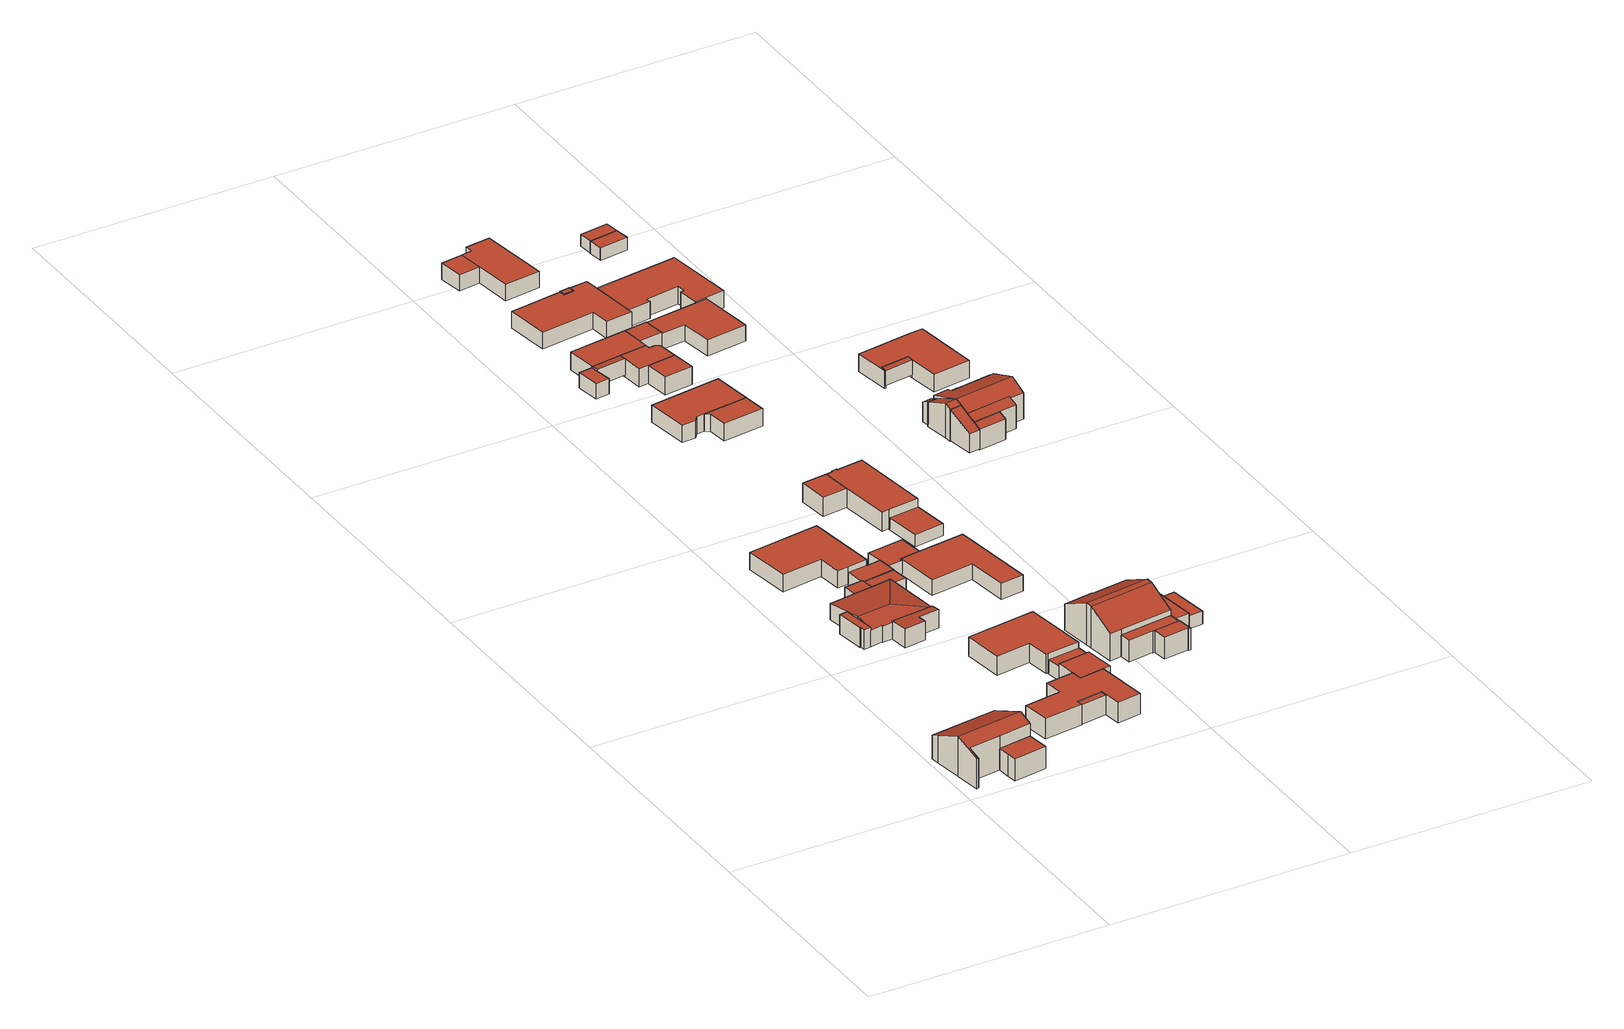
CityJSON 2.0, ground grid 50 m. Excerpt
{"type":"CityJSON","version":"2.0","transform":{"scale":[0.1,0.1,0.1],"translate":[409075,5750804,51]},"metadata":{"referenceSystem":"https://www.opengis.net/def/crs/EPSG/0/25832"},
"CityObjects":{
"building1":{"type":"Building","attributes":{"Gemeindeschluessel":"05515000","Geometrietyp2DReferenz":"3000","function":"31001_1000"},"address":[{"country":"Germany","locality":"Münster","thoroughfareNumber":"95","thoroughfareName":"Paul-Klee-Weg"}],"children":["building1-1","building1-2"]},
"building1-1":{"type":"BuildingPart","attributes":{"roofType":"1000","measuredHeight":4.55},"parents":["building1"],"geometry":[{"type":"Solid","lod":"2","boundaries":[[[[0,1,2,3]],[[4,5,1,0]],[[6,7,5,4]],[[8,9,7,6]],[[6,4,0,3,8]],[[1,5,7,9,2]],[[9,8,3,2]]]],"semantics":{"surfaces":[{"type":"WallSurface"},{"type":"RoofSurface"},{"type":"GroundSurface"},{"type":"ClosureSurface"}],"values":[[0,0,0,0,1,2,3]]}}]},
"building1-2":{"type":"BuildingPart","attributes":{"roofType":"3100","measuredHeight":8.37},"parents":["building1"],"geometry":[{"type":"Solid","lod":"2","boundaries":[[[[10,11,12,13]],[[14,15,11,10]],[[16,17,15,14]],[[18,19,17,16]],[[20,21,19,18]],[[22,23,21,20]],[[24,25,23,22]],[[26,3,2,25,24]],[[13,12,9,8,27]],[[22,20,18,16,24]],[[14,10,13,27,26,24,16]],[[11,15,17,19,21,23,25,2,9,12]],[[3,26,27,8]],[[9,2,3,8]]]],"semantics":{"surfaces":[{"type":"WallSurface"},{"type":"RoofSurface"},{"type":"GroundSurface"},{"type":"ClosureSurface"}],"values":[[0,0,0,0,0,0,0,0,0,1,1,2,0,3]]}}]},
"building2":{"type":"Building","attributes":{"Gemeindeschluessel":"05515000","Geometrietyp2DReferenz":"3000","function":"31001_1000"},"address":[{"country":"Germany","locality":"Münster","thoroughfareNumber":"89","thoroughfareName":"Paul-Klee-Weg"}],"children":["building2-1","building2-2","building2-3"]},
"building2-1":{"type":"BuildingPart","attributes":{"roofType":"5000","measuredHeight":4.57},"parents":["building2"],"geometry":[{"type":"Solid","lod":"2","boundaries":[[[[28,29,30,31]],[[32,33,34,35]],[[36,37,33,32]],[[38,39,37,36]],[[40,41,39,38]],[[42,43,41,40]],[[44,45,46,47]],[[31,30,45,44]],[[40,38,48,42]],[[36,32,35,49,48,38]],[[50,28,31,44,47,42,48,49]],[[29,51,34,33,37,39,41,43,46,45,30]],[[50,49,52]],[[29,28,50,52,51]],[[52,49,35]],[[52,35,34,51]],[[43,42,47,46]]]],"semantics":{"surfaces":[{"type":"WallSurface"},{"type":"RoofSurface"},{"type":"GroundSurface"},{"type":"ClosureSurface"}],"values":[[0,0,0,0,0,0,0,0,1,1,1,2,0,3,0,3,3]]}}]},
"building2-2":{"type":"BuildingPart","attributes":{"roofType":"2100","measuredHeight":3.95},"parents":["building2"],"geometry":[{"type":"Solid","lod":"2","boundaries":[[[[53,54,43,42,55]],[[56,57,54,53]],[[58,59,57,56]],[[60,61,59,58]],[[62,47,46,61,60]],[[58,56,53,55,62,60]],[[43,54,57,59,61,46]],[[47,62,55,42]],[[43,46,47,42]]]],"semantics":{"surfaces":[{"type":"WallSurface"},{"type":"RoofSurface"},{"type":"GroundSurface"},{"type":"ClosureSurface"}],"values":[[0,0,0,0,0,1,2,0,3]]}}]},
"building2-3":{"type":"BuildingPart","attributes":{"roofType":"1000","measuredHeight":4.1},"parents":["building2"],"geometry":[{"type":"Solid","lod":"2","boundaries":[[[[63,64,29,28,65]],[[66,67,64,63]],[[68,69,67,66]],[[70,71,69,68]],[[35,34,71,70]],[[68,66,63,65,50,52,35,70]],[[51,29,64,67,69,71,34]],[[50,65,28]],[[51,52,50,28,29]],[[34,35,52,51]]]],"semantics":{"surfaces":[{"type":"WallSurface"},{"type":"RoofSurface"},{"type":"GroundSurface"},{"type":"ClosureSurface"}],"values":[[0,0,0,0,0,1,2,0,3,3]]}}]},
"building3":{"type":"Building","attributes":{"Gemeindeschluessel":"05515000","Geometrietyp2DReferenz":"3000","function":"51009_1610","roofType":"1000","measuredHeight":2.87},"geometry":[{"type":"Solid","lod":"2","boundaries":[[[[72,73,74,75]],[[76,77,73,72]],[[78,79,77,76]],[[75,74,79,78]],[[76,72,75,78]],[[73,77,79,74]]]],"semantics":{"surfaces":[{"type":"WallSurface"},{"type":"RoofSurface"},{"type":"GroundSurface"}],"values":[[0,0,0,0,1,2]]}}]},
"building4":{"type":"Building","attributes":{"Gemeindeschluessel":"05515000","Geometrietyp2DReferenz":"3000","function":"31001_1000","roofType":"1000","measuredHeight":4.38},"address":[{"country":"Germany","locality":"Münster","thoroughfareNumber":"93","thoroughfareName":"Paul-Klee-Weg"}],"geometry":[{"type":"Solid","lod":"2","boundaries":[[[[80,81,82,83]],[[84,85,81,80]],[[86,87,85,84]],[[88,89,87,86]],[[90,91,89,88]],[[92,93,91,90]],[[94,95,93,92]],[[96,97,95,94]],[[98,99,97,96]],[[100,101,99,98]],[[102,103,101,100]],[[104,105,103,102]],[[83,82,105,104]],[[102,100,98,96,94,92,90,88,86,84,80,83,104]],[[81,85,87,89,91,93,95,97,99,101,103,105,82]]]],"semantics":{"surfaces":[{"type":"WallSurface"},{"type":"RoofSurface"},{"type":"GroundSurface"}],"values":[[0,0,0,0,0,0,0,0,0,0,0,0,0,1,2]]}}]},
"building5":{"type":"Building","attributes":{"Gemeindeschluessel":"05515000","Geometrietyp2DReferenz":"3000","function":"31001_1000","roofType":"1000","measuredHeight":3.55},"address":[{"country":"Germany","locality":"Münster","thoroughfareNumber":"87","thoroughfareName":"Paul-Klee-Weg"}],"geometry":[{"type":"Solid","lod":"2","boundaries":[[[[106,107,108,109]],[[110,111,107,106]],[[112,113,111,110]],[[114,115,113,112]],[[116,117,115,114]],[[118,119,117,116]],[[109,108,119,118]],[[116,114,112,110,106,109,118]],[[107,111,113,115,117,119,108]]]],"semantics":{"surfaces":[{"type":"WallSurface"},{"type":"RoofSurface"},{"type":"GroundSurface"}],"values":[[0,0,0,0,0,0,0,1,2]]}}]},
"building6":{"type":"Building","attributes":{"Gemeindeschluessel":"05515000","Geometrietyp2DReferenz":"3000","function":"51009_1610","roofType":"1000","measuredHeight":4.08},"geometry":[{"type":"Solid","lod":"2","boundaries":[[[[120,121,122,123]],[[124,125,121,120]],[[126,127,125,124]],[[123,122,127,126]],[[124,120,123,126]],[[121,125,127,122]]]],"semantics":{"surfaces":[{"type":"WallSurface"},{"type":"RoofSurface"},{"type":"GroundSurface"}],"values":[[0,0,0,0,1,2]]}}]},
"building7":{"type":"Building","attributes":{"Gemeindeschluessel":"05515000","Geometrietyp2DReferenz":"3000","function":"31001_2460","roofType":"1000","measuredHeight":2.64},"geometry":[{"type":"Solid","lod":"2","boundaries":[[[[128,129,130,131]],[[132,133,129,128]],[[134,135,133,132]],[[136,137,135,134]],[[138,139,137,136]],[[131,130,139,138]],[[136,134,132,128,131,138]],[[129,133,135,137,139,130]]]],"semantics":{"surfaces":[{"type":"WallSurface"},{"type":"RoofSurface"},{"type":"GroundSurface"}],"values":[[0,0,0,0,0,0,1,2]]}}]},
"building8":{"type":"Building","attributes":{"Gemeindeschluessel":"05515000","Geometrietyp2DReferenz":"3000","function":"31001_2460","roofType":"1000","measuredHeight":2.67},"geometry":[{"type":"Solid","lod":"2","boundaries":[[[[140,130,129,141]],[[142,143,130,140]],[[144,145,143,142]],[[146,147,145,144]],[[148,149,147,146]],[[150,151,149,148]],[[141,129,151,150]],[[148,146,144,142,140,141,150]],[[130,143,145,147,149,151,129]]]],"semantics":{"surfaces":[{"type":"WallSurface"},{"type":"RoofSurface"},{"type":"GroundSurface"}],"values":[[0,0,0,0,0,0,0,1,2]]}}]},
"building9":{"type":"Building","attributes":{"Gemeindeschluessel":"05515000","Geometrietyp2DReferenz":"3000","function":"31001_1000","roofType":"1000","measuredHeight":3.96},"address":[{"country":"Germany","locality":"Münster","thoroughfareNumber":"91","thoroughfareName":"Paul-Klee-Weg"}],"geometry":[{"type":"Solid","lod":"2","boundaries":[[[[152,153,154,155]],[[156,157,153,152]],[[158,159,157,156]],[[160,161,159,158]],[[162,163,161,160]],[[164,165,163,162]],[[155,154,165,164]],[[162,160,158,156,152,155,164]],[[153,157,159,161,163,165,154]]]],"semantics":{"surfaces":[{"type":"WallSurface"},{"type":"RoofSurface"},{"type":"GroundSurface"}],"values":[[0,0,0,0,0,0,0,1,2]]}}]},
"building10":{"type":"Building","attributes":{"Gemeindeschluessel":"05515000","Geometrietyp2DReferenz":"3000","function":"31001_2460","roofType":"1000","measuredHeight":4.02},"geometry":[{"type":"Solid","lod":"2","boundaries":[[[[166,167,168,169]],[[170,171,167,166]],[[172,173,171,170]],[[174,175,173,172]],[[176,177,175,174]],[[169,168,177,176]],[[174,172,170,166,169,176]],[[167,171,173,175,177,168]]]],"semantics":{"surfaces":[{"type":"WallSurface"},{"type":"RoofSurface"},{"type":"GroundSurface"}],"values":[[0,0,0,0,0,0,1,2]]}}]},
"building11":{"type":"Building","attributes":{"Gemeindeschluessel":"05515000","Geometrietyp2DReferenz":"3000","function":"31001_2460","roofType":"1000","measuredHeight":3.03},"geometry":[{"type":"Solid","lod":"2","boundaries":[[[[178,179,180,181]],[[182,183,179,178]],[[184,185,183,182]],[[181,180,185,184]],[[182,178,181,184]],[[179,183,185,180]]]],"semantics":{"surfaces":[{"type":"WallSurface"},{"type":"RoofSurface"},{"type":"GroundSurface"}],"values":[[0,0,0,0,1,2]]}}]},
"building12":{"type":"Building","attributes":{"Gemeindeschluessel":"05515000","Geometrietyp2DReferenz":"3000","function":"31001_2460","roofType":"1000","measuredHeight":2.74},"geometry":[{"type":"Solid","lod":"2","boundaries":[[[[186,187,188,189]],[[190,191,187,186]],[[192,193,191,190]],[[194,195,193,192]],[[196,197,195,194]],[[198,199,197,196]],[[189,188,199,198]],[[196,194,192,190,186,189,198]],[[187,191,193,195,197,199,188]]]],"semantics":{"surfaces":[{"type":"WallSurface"},{"type":"RoofSurface"},{"type":"GroundSurface"}],"values":[[0,0,0,0,0,0,0,1,2]]}}]},
"building13":{"type":"Building","attributes":{"Gemeindeschluessel":"05515000","Geometrietyp2DReferenz":"3000","function":"31001_1000","roofType":"1000","measuredHeight":3.33},"address":[{"country":"Germany","locality":"Münster","thoroughfareNumber":"83","thoroughfareName":"Paul-Klee-Weg"}],"geometry":[{"type":"Solid","lod":"2","boundaries":[[[[200,201,202,203]],[[204,205,201,200]],[[206,207,205,204]],[[208,209,207,206]],[[210,211,209,208]],[[212,213,211,210]],[[214,215,213,212]],[[203,202,215,214]],[[212,210,208,206,204,200,203,214]],[[201,205,207,209,211,213,215,202]]]],"semantics":{"surfaces":[{"type":"WallSurface"},{"type":"RoofSurface"},{"type":"GroundSurface"}],"values":[[0,0,0,0,0,0,0,0,1,2]]}}]},
"building14":{"type":"Building","attributes":{"Geometrietyp2DReferenz":"3000","Gemeindeschluessel":"05515000","function":"51009_1610","roofType":"1000","measuredHeight":3.19},"geometry":[{"type":"Solid","lod":"2","boundaries":[[[[216,217,218,219]],[[220,221,217,216]],[[222,223,221,220]],[[224,225,223,222]],[[226,227,225,224]],[[219,218,227,226]],[[224,222,220,216,219,226]],[[217,221,223,225,227,218]]]],"semantics":{"surfaces":[{"type":"WallSurface"},{"type":"RoofSurface"},{"type":"GroundSurface"}],"values":[[0,0,0,0,0,0,1,2]]}}]},
"building15":{"type":"Building","attributes":{"Gemeindeschluessel":"05515000","Geometrietyp2DReferenz":"3000","function":"31001_1000"},"address":[{"country":"Germany","locality":"Münster","thoroughfareNumber":"85","thoroughfareName":"Paul-Klee-Weg"}],"children":["building15-1","building15-2"]},
"building15-1":{"type":"BuildingPart","attributes":{"roofType":"1000","measuredHeight":3.95},"parents":["building15"],"geometry":[{"type":"Solid","lod":"2","boundaries":[[[[228,229,230,231]],[[232,233,229,228]],[[234,235,233,232]],[[236,237,235,234]],[[238,239,237,236]],[[240,241,239,238]],[[242,243,241,240]],[[244,245,243,242]],[[246,247,245,244]],[[242,240,238,236,234,232,228,231,246,244]],[[230,229,233,235,237,239,241,243,245,247]],[[247,246,231,230]]]],"semantics":{"surfaces":[{"type":"WallSurface"},{"type":"RoofSurface"},{"type":"GroundSurface"},{"type":"ClosureSurface"}],"values":[[0,0,0,0,0,0,0,0,0,1,2,3]]}}]},
"building15-2":{"type":"BuildingPart","attributes":{"roofType":"1000","measuredHeight":3.97},"parents":["building15"],"geometry":[{"type":"Solid","lod":"2","boundaries":[[[[248,249,247,246]],[[250,251,249,248]],[[231,230,251,250]],[[250,248,246,231]],[[249,251,230,247]],[[247,230,231,246]]]],"semantics":{"surfaces":[{"type":"WallSurface"},{"type":"RoofSurface"},{"type":"GroundSurface"},{"type":"ClosureSurface"}],"values":[[0,0,0,1,2,3]]}}]},
"building16":{"type":"Building","attributes":{"Gemeindeschluessel":"05515000","Geometrietyp2DReferenz":"3000","function":"51009_1610","roofType":"2100","measuredHeight":3.39},"geometry":[{"type":"Solid","lod":"2","boundaries":[[[[252,253,254,255]],[[256,257,253,252]],[[258,259,257,256]],[[255,254,259,258]],[[256,252,255,258]],[[253,257,259,254]]]],"semantics":{"surfaces":[{"type":"WallSurface"},{"type":"RoofSurface"},{"type":"GroundSurface"}],"values":[[0,0,0,0,1,2]]}}]},
"building17":{"type":"Building","attributes":{"Gemeindeschluessel":"05515000","Geometrietyp2DReferenz":"3000","function":"31001_2460","roofType":"1000","measuredHeight":2.51},"geometry":[{"type":"Solid","lod":"2","boundaries":[[[[260,261,262,263]],[[264,265,261,260]],[[266,267,265,264]],[[263,262,267,266]],[[264,260,263,266]],[[261,265,267,262]]]],"semantics":{"surfaces":[{"type":"WallSurface"},{"type":"RoofSurface"},{"type":"GroundSurface"}],"values":[[0,0,0,0,1,2]]}}]},
"building18":{"type":"Building","attributes":{"Gemeindeschluessel":"05515000","Geometrietyp2DReferenz":"3000","function":"31001_1000"},"address":[{"country":"Germany","locality":"Münster","thoroughfareNumber":"72","thoroughfareName":"Paul-Klee-Weg"}],"children":["building18-1","building18-2"]},
"building18-1":{"type":"BuildingPart","attributes":{"roofType":"1000","measuredHeight":3.63},"parents":["building18"],"geometry":[{"type":"Solid","lod":"2","boundaries":[[[[268,269,270,271]],[[272,273,269,268]],[[274,275,273,272]],[[276,277,275,274]],[[278,279,277,276]],[[280,281,279,278]],[[276,274,272,268,271,280,278]],[[270,269,273,275,277,279,281]],[[281,280,271,270]]]],"semantics":{"surfaces":[{"type":"WallSurface"},{"type":"RoofSurface"},{"type":"GroundSurface"},{"type":"ClosureSurface"}],"values":[[0,0,0,0,0,0,1,2,3]]}}]},
"building18-2":{"type":"BuildingPart","attributes":{"roofType":"1000","measuredHeight":3.63},"parents":["building18"],"geometry":[{"type":"Solid","lod":"2","boundaries":[[[[282,283,284,285]],[[286,287,283,282]],[[271,270,287,286]],[[285,284,281,280]],[[271,286,282,285,280]],[[283,287,270,281,284]],[[281,270,271,280]]]],"semantics":{"surfaces":[{"type":"WallSurface"},{"type":"RoofSurface"},{"type":"GroundSurface"},{"type":"ClosureSurface"}],"values":[[0,0,0,0,1,2,3]]}}]},
"building19":{"type":"Building","attributes":{"Gemeindeschluessel":"05515000","Geometrietyp2DReferenz":"3000","function":"31001_1000"},"address":[{"country":"Germany","locality":"Münster","thoroughfareNumber":"81","thoroughfareName":"Paul-Klee-Weg"}],"children":["building19-1","building19-2","building19-3"]},
"building19-1":{"type":"BuildingPart","attributes":{"roofType":"1000","measuredHeight":4.57},"parents":["building19"],"geometry":[{"type":"Solid","lod":"2","boundaries":[[[[288,289,290,291]],[[292,293,289,288]],[[294,295,296,297]],[[298,299,295,294]],[[300,301,299,298]],[[302,303,301,300]],[[300,298,294,297,292,288,291,302]],[[289,293,296,295,299,301,303,290]],[[293,292,297,296]],[[303,302,291,290]]]],"semantics":{"surfaces":[{"type":"WallSurface"},{"type":"RoofSurface"},{"type":"GroundSurface"},{"type":"ClosureSurface"}],"values":[[0,0,0,0,0,0,1,2,3,3]]}}]},
"building19-2":{"type":"BuildingPart","attributes":{"roofType":"1000","measuredHeight":4.58},"parents":["building19"],"geometry":[{"type":"Solid","lod":"2","boundaries":[[[[304,305,293,292,306]],[[307,308,305,304]],[[309,310,308,307]],[[311,312,310,309]],[[313,297,296,312,311]],[[309,307,304,306,313,311]],[[293,305,308,310,312,296]],[[297,313,306,292]],[[293,296,297,292]]]],"semantics":{"surfaces":[{"type":"WallSurface"},{"type":"RoofSurface"},{"type":"GroundSurface"},{"type":"ClosureSurface"}],"values":[[0,0,0,0,0,1,2,0,3]]}}]},
"building19-3":{"type":"BuildingPart","attributes":{"roofType":"9999","measuredHeight":8.85},"parents":["building19"],"geometry":[{"type":"Solid","lod":"2","boundaries":[[[[314,315,303,302,316]],[[317,318,315,314]],[[319,320,318,317]],[[321,322,320,319]],[[323,324,322,321]],[[325,326,324,323]],[[327,328,326,325]],[[329,330,328,327]],[[331,332,330,329]],[[333,334,332,331]],[[335,291,290,334,333]],[[327,325,323,321,319,329]],[[314,316,335,333,317]],[[317,333,331,329,319]],[[303,315,318,320,322,324,326,328,330,332,334,290]],[[291,335,316,302]],[[303,290,291,302]]]],"semantics":{"surfaces":[{"type":"WallSurface"},{"type":"RoofSurface"},{"type":"GroundSurface"},{"type":"ClosureSurface"}],"values":[[0,0,0,0,0,0,0,0,0,0,0,1,1,1,2,0,3]]}}]},
"building20":{"type":"Building","attributes":{"Gemeindeschluessel":"05515000","Geometrietyp2DReferenz":"3000","function":"31001_1000"},"address":[{"country":"Germany","locality":"Münster","thoroughfareNumber":"62","thoroughfareName":"Paul-Klee-Weg"}],"children":["building20-1","building20-2","building20-3","building20-4"]},
"building20-1":{"type":"BuildingPart","attributes":{"roofType":"1000","measuredHeight":3.75},"parents":["building20"],"geometry":[{"type":"Solid","lod":"2","boundaries":[[[[336,337,338,339]],[[340,341,342,343]],[[252,344,345,256]],[[346,347,344,252]],[[339,338,347,346]],[[252,256,340,343,336,339,346]],[[337,342,341,345,344,347,338]],[[337,336,343,342]],[[256,345,341,340]]]],"semantics":{"surfaces":[{"type":"WallSurface"},{"type":"RoofSurface"},{"type":"GroundSurface"},{"type":"ClosureSurface"}],"values":[[0,0,0,0,0,1,2,3,3]]}}]},
"building20-2":{"type":"BuildingPart","attributes":{"roofType":"1000","measuredHeight":3.75},"parents":["building20"],"geometry":[{"type":"Solid","lod":"2","boundaries":[[[[348,349,350,351]],[[352,353,349,348]],[[256,345,353,352]],[[354,355,341,340]],[[356,357,355,354]],[[358,359,357,356]],[[360,361,359,358]],[[362,363,361,360]],[[364,365,363,362]],[[366,367,365,364]],[[368,369,367,366]],[[370,371,369,368]],[[372,373,371,370]],[[374,375,373,372]],[[376,377,375,374]],[[378,379,377,376]],[[374,372,370,368,366,364,362,360,358,356,354,340,256,352,348,351,378,376]],[[350,349,353,345,341,355,357,359,361,363,365,367,369,371,373,375,377,379]],[[351,350,379,378]],[[340,341,345,256]]]],"semantics":{"surfaces":[{"type":"WallSurface"},{"type":"RoofSurface"},{"type":"GroundSurface"},{"type":"ClosureSurface"}],"values":[[0,0,0,0,0,0,0,0,0,0,0,0,0,0,0,0,1,2,3,3]]}}]},
"building20-3":{"type":"BuildingPart","attributes":{"roofType":"1000","measuredHeight":3.76},"parents":["building20"],"geometry":[{"type":"Solid","lod":"2","boundaries":[[[[380,381,337,336]],[[382,383,381,380]],[[343,342,383,382]],[[382,380,336,343]],[[381,383,342,337]],[[337,342,343,336]]]],"semantics":{"surfaces":[{"type":"WallSurface"},{"type":"RoofSurface"},{"type":"GroundSurface"},{"type":"ClosureSurface"}],"values":[[0,0,0,1,2,3]]}}]},
"building20-4":{"type":"BuildingPart","attributes":{"roofType":"1000","measuredHeight":3.75},"parents":["building20"],"geometry":[{"type":"Solid","lod":"2","boundaries":[[[[351,350,384,385]],[[386,387,379,378]],[[385,384,387,386]],[[378,351,385,386]],[[350,379,387,384]],[[378,379,350,351]]]],"semantics":{"surfaces":[{"type":"WallSurface"},{"type":"RoofSurface"},{"type":"GroundSurface"},{"type":"ClosureSurface"}],"values":[[0,0,0,1,2,3]]}}]},
"building21":{"type":"Building","attributes":{"Gemeindeschluessel":"05515000","Geometrietyp2DReferenz":"3000","function":"31001_1000","roofType":"1000","measuredHeight":3.5},"address":[{"country":"Germany","locality":"Münster","thoroughfareNumber":"54","thoroughfareName":"Paul-Klee-Weg"}],"geometry":[{"type":"Solid","lod":"2","boundaries":[[[[388,389,390,391]],[[392,393,389,388]],[[394,395,393,392]],[[396,397,395,394]],[[398,399,397,396]],[[400,401,399,398]],[[402,403,401,400]],[[404,405,403,402]],[[406,407,405,404]],[[408,409,407,406]],[[410,411,409,408]],[[391,390,411,410]],[[408,406,404,402,400,398,396,394,392,388,391,410]],[[389,393,395,397,399,401,403,405,407,409,411,390]]]],"semantics":{"surfaces":[{"type":"WallSurface"},{"type":"RoofSurface"},{"type":"GroundSurface"}],"values":[[0,0,0,0,0,0,0,0,0,0,0,0,1,2]]}}]},
"building22":{"type":"Building","attributes":{"Gemeindeschluessel":"05515000","Geometrietyp2DReferenz":"3000","function":"31001_1000"},"address":[{"country":"Germany","locality":"Münster","thoroughfareNumber":"46","thoroughfareName":"Paul-Klee-Weg"}],"children":["building22-1","building22-2"]},
"building22-1":{"type":"BuildingPart","attributes":{"roofType":"1000","measuredHeight":3.4},"parents":["building22"],"geometry":[{"type":"Solid","lod":"2","boundaries":[[[[412,413,414,415]],[[416,417,418,419]],[[420,421,417,416]],[[422,423,421,420]],[[424,425,423,422]],[[415,414,425,424]],[[422,420,416,419,412,415,424]],[[413,418,417,421,423,425,414]],[[413,412,419,418]]]],"semantics":{"surfaces":[{"type":"WallSurface"},{"type":"RoofSurface"},{"type":"GroundSurface"},{"type":"ClosureSurface"}],"values":[[0,0,0,0,0,0,1,2,3]]}}]},
"building22-2":{"type":"BuildingPart","attributes":{"roofType":"1000","measuredHeight":3.41},"parents":["building22"],"geometry":[{"type":"Solid","lod":"2","boundaries":[[[[426,427,413,412]],[[428,429,427,426]],[[419,418,429,428]],[[428,426,412,419]],[[427,429,418,413]],[[413,418,419,412]]]],"semantics":{"surfaces":[{"type":"WallSurface"},{"type":"RoofSurface"},{"type":"GroundSurface"},{"type":"ClosureSurface"}],"values":[[0,0,0,1,2,3]]}}]},
"building23":{"type":"Building","attributes":{"Gemeindeschluessel":"05515000","Geometrietyp2DReferenz":"3000","function":"31001_2460","roofType":"1000","measuredHeight":3.38},"geometry":[{"type":"Solid","lod":"2","boundaries":[[[[430,431,432,433]],[[434,435,431,430]],[[288,436,435,434]],[[433,432,436,288]],[[434,430,433,288]],[[431,435,436,432]]]],"semantics":{"surfaces":[{"type":"WallSurface"},{"type":"RoofSurface"},{"type":"GroundSurface"}],"values":[[0,0,0,0,1,2]]}}]},
"building24":{"type":"Building","attributes":{"Gemeindeschluessel":"05515000","Geometrietyp2DReferenz":"3000","function":"51009_1610","roofType":"1000","measuredHeight":3.51},"geometry":[{"type":"Solid","lod":"2","boundaries":[[[[437,399,401,438]],[[439,405,399,437]],[[440,403,405,439]],[[438,401,403,440]],[[439,437,438,440]],[[399,405,403,401]]]],"semantics":{"surfaces":[{"type":"WallSurface"},{"type":"RoofSurface"},{"type":"GroundSurface"}],"values":[[0,0,0,0,1,2]]}}]},
"building25":{"type":"Building","attributes":{"Gemeindeschluessel":"05515000","Geometrietyp2DReferenz":"3000","function":"51009_1611","roofType":"1000","measuredHeight":2.7},"geometry":[{"type":"Solid","lod":"2","boundaries":[[[[441,431,435,442]],[[443,444,431,441]],[[445,446,444,443]],[[447,448,446,445]],[[442,435,448,447]],[[445,443,441,442,447]],[[431,444,446,448,435]]]],"semantics":{"surfaces":[{"type":"WallSurface"},{"type":"RoofSurface"},{"type":"GroundSurface"}],"values":[[0,0,0,0,0,1,2]]}}]},
"building26":{"type":"Building","attributes":{"Gemeindeschluessel":"05515000","Geometrietyp2DReferenz":"3000","function":"31001_1000","roofType":"1000","measuredHeight":3.39},"address":[{"country":"Germany","locality":"Münster","thoroughfareNumber":"60","thoroughfareName":"Paul-Klee-Weg"}],"geometry":[{"type":"Solid","lod":"2","boundaries":[[[[449,450,451,452]],[[453,454,450,449]],[[455,456,454,453]],[[457,458,456,455]],[[459,460,458,457]],[[461,462,460,459]],[[463,464,462,461]],[[452,451,464,463]],[[461,459,457,455,453,449,452,463]],[[450,454,456,458,460,462,464,451]]]],"semantics":{"surfaces":[{"type":"WallSurface"},{"type":"RoofSurface"},{"type":"GroundSurface"}],"values":[[0,0,0,0,0,0,0,0,1,2]]}}]},
"building27":{"type":"Building","attributes":{"Gemeindeschluessel":"05515000","Geometrietyp2DReferenz":"3000","function":"31001_1000","roofType":"1000","measuredHeight":3.61},"address":[{"country":"Germany","locality":"Münster","thoroughfareNumber":"56","thoroughfareName":"Paul-Klee-Weg"},{"country":"Germany","locality":"Münster","thoroughfareNumber":"58","thoroughfareName":"Paul-Klee-Weg"}],"geometry":[{"type":"Solid","lod":"2","boundaries":[[[[465,466,460,467]],[[468,469,466,465]],[[470,471,469,468]],[[472,473,471,470]],[[474,475,473,472]],[[410,476,475,474]],[[408,477,476,410]],[[478,479,477,408]],[[480,481,479,478]],[[482,462,481,480]],[[467,460,462,482]],[[480,478,408,410,474,472,470,468,465,467,482]],[[466,469,471,473,475,476,477,479,481,462,460]]]],"semantics":{"surfaces":[{"type":"WallSurface"},{"type":"RoofSurface"},{"type":"GroundSurface"}],"values":[[0,0,0,0,0,0,0,0,0,0,0,1,2]]}}]},
"building28":{"type":"Building","attributes":{"Gemeindeschluessel":"05515000","Geometrietyp2DReferenz":"3000","function":"51009_1610","roofType":"2100","measuredHeight":6.45},"geometry":[{"type":"Solid","lod":"2","boundaries":[[[[483,484,485,486]],[[487,488,484,483]],[[489,490,488,487]],[[486,485,490,489]],[[487,483,486,489]],[[484,488,490,485]]]],"semantics":{"surfaces":[{"type":"WallSurface"},{"type":"RoofSurface"},{"type":"GroundSurface"}],"values":[[0,0,0,0,1,2]]}}]},
"building29":{"type":"Building","attributes":{"Gemeindeschluessel":"05515000","Geometrietyp2DReferenz":"3000","function":"51009_1610","roofType":"2100","measuredHeight":4.79},"geometry":[{"type":"Solid","lod":"2","boundaries":[[[[491,492,493,494]],[[495,496,492,491]],[[497,498,496,495]],[[494,493,498,497]],[[495,491,494,497]],[[492,496,498,493]]]],"semantics":{"surfaces":[{"type":"WallSurface"},{"type":"RoofSurface"},{"type":"GroundSurface"}],"values":[[0,0,0,0,1,2]]}}]},
"building30":{"type":"Building","attributes":{"Gemeindeschluessel":"05515000","Geometrietyp2DReferenz":"3000","function":"31001_2460","roofType":"1000","measuredHeight":2.55},"geometry":[{"type":"Solid","lod":"2","boundaries":[[[[499,500,501,502]],[[503,504,500,499]],[[505,506,504,503]],[[507,508,506,505]],[[509,510,508,507]],[[502,501,510,509]],[[507,505,503,499,502,509]],[[500,504,506,508,510,501]]]],"semantics":{"surfaces":[{"type":"WallSurface"},{"type":"RoofSurface"},{"type":"GroundSurface"}],"values":[[0,0,0,0,0,0,1,2]]}}]},
"building31":{"type":"Building","attributes":{"Gemeindeschluessel":"05515000","Geometrietyp2DReferenz":"3000","function":"31001_2460","roofType":"1000","measuredHeight":2.54},"geometry":[{"type":"Solid","lod":"2","boundaries":[[[[511,512,513,502]],[[514,515,512,511]],[[499,516,515,514]],[[502,513,516,499]],[[514,511,502,499]],[[512,515,516,513]]]],"semantics":{"surfaces":[{"type":"WallSurface"},{"type":"RoofSurface"},{"type":"GroundSurface"}],"values":[[0,0,0,0,1,2]]}}]},
"building32":{"type":"Building","attributes":{"Gemeindeschluessel":"05515000","Geometrietyp2DReferenz":"3000","function":"31001_1000"},"address":[{"country":"Germany","locality":"Münster","thoroughfareNumber":"71","thoroughfareName":"Paul-Klee-Weg"}],"children":["building32-1","building32-2","building32-3","building32-4","building32-5"]},
"building32-1":{"type":"BuildingPart","attributes":{"roofType":"3100","measuredHeight":7.33},"parents":["building32"],"geometry":[{"type":"Solid","lod":"2","boundaries":[[[[517,518,519,494]],[[489,520,521,522,486]],[[523,524,520,489]],[[495,525,524,523]],[[491,526,525,495]],[[494,519,526,491]],[[489,486,527,528,523]],[[529,517,494,491,495,523,528]],[[518,530,521,520,524,525,526,519]],[[518,517,529,528,530]],[[522,527,486]],[[521,530,528,527,522]]]],"semantics":{"surfaces":[{"type":"WallSurface"},{"type":"RoofSurface"},{"type":"GroundSurface"},{"type":"ClosureSurface"}],"values":[[0,0,0,0,0,0,1,1,2,3,0,3]]}}]},
"building32-2":{"type":"BuildingPart","attributes":{"roofType":"3100","measuredHeight":7.32},"parents":["building32"],"geometry":[{"type":"Solid","lod":"2","boundaries":[[[[531,532,533,534,535]],[[536,537,538,539,540]],[[541,542,537,536]],[[543,544,542,541]],[[522,521,545,546]],[[547,548,518,517,549]],[[535,534,548,547]],[[527,522,546,543,541,536,528]],[[540,531,535,547,549,529,528,536]],[[533,538,537,542,544,545,521,530,518,548,534]],[[539,532,531,540]],[[538,533,532,539]],[[544,543,546,545]],[[521,522,527,528,530]],[[517,529,549]],[[518,530,528,529,517]]]],"semantics":{"surfaces":[{"type":"WallSurface"},{"type":"RoofSurface"},{"type":"GroundSurface"},{"type":"ClosureSurface"}],"values":[[0,0,0,0,0,0,0,1,1,2,0,3,3,3,0,3]]}}]},
"building32-3":{"type":"BuildingPart","attributes":{"roofType":"2100","measuredHeight":5.01},"parents":["building32"],"geometry":[{"type":"Solid","lod":"2","boundaries":[[[[539,538,550,551]],[[552,553,533,532]],[[554,555,553,552]],[[551,550,555,554]],[[552,532,539,551,554]],[[538,533,553,555,550]],[[538,539,532,533]]]],"semantics":{"surfaces":[{"type":"WallSurface"},{"type":"RoofSurface"},{"type":"GroundSurface"},{"type":"ClosureSurface"}],"values":[[0,0,0,0,1,2,3]]}}]},
"building32-4":{"type":"BuildingPart","attributes":{"roofType":"2100","measuredHeight":5.88},"parents":["building32"],"geometry":[{"type":"Solid","lod":"2","boundaries":[[[[556,546,545,557,558]],[[558,559,560,561,556]],[[562,563,557,545,544]],[[560,562,544,543,561]],[[559,563,562,560]],[[557,563,559,558]],[[546,556,561,543]],[[544,545,546,543]]]],"semantics":{"surfaces":[{"type":"WallSurface"},{"type":"RoofSurface"},{"type":"GroundSurface"},{"type":"ClosureSurface"}],"values":[[0,1,2,0,0,3,0,3]]}}]},
"building32-5":{"type":"BuildingPart","attributes":{"roofType":"2100","measuredHeight":5},"parents":["building32"],"geometry":[{"type":"Solid","lod":"2","boundaries":[[[[564,565,563,559]],[[566,567,565,564]],[[558,557,567,566]],[[566,564,559,558]],[[565,567,557,563]],[[557,558,559,563]]]],"semantics":{"surfaces":[{"type":"WallSurface"},{"type":"RoofSurface"},{"type":"GroundSurface"},{"type":"ClosureSurface"}],"values":[[0,0,0,1,2,3]]}}]},
"building33":{"type":"Building","attributes":{"Gemeindeschluessel":"05515000","Geometrietyp2DReferenz":"3000","function":"51009_1610","roofType":"2100","measuredHeight":4.63},"geometry":[{"type":"Solid","lod":"2","boundaries":[[[[568,569,570,571]],[[552,572,569,568]],[[532,573,572,552]],[[571,570,573,532]],[[552,568,571,532]],[[569,572,573,570]]]],"semantics":{"surfaces":[{"type":"WallSurface"},{"type":"RoofSurface"},{"type":"GroundSurface"}],"values":[[0,0,0,0,1,2]]}}]},
"building34":{"type":"Building","attributes":{"Gemeindeschluessel":"05515000","Geometrietyp2DReferenz":"3000","function":"51009_1610","roofType":"2100","measuredHeight":3.32},"geometry":[{"type":"Solid","lod":"2","boundaries":[[[[574,575,576,577]],[[578,579,575,574]],[[580,581,579,578]],[[577,576,581,580]],[[578,574,577,580]],[[575,579,581,576]]]],"semantics":{"surfaces":[{"type":"WallSurface"},{"type":"RoofSurface"},{"type":"GroundSurface"}],"values":[[0,0,0,0,1,2]]}}]},
"building35":{"type":"Building","attributes":{"Gemeindeschluessel":"05515000","Geometrietyp2DReferenz":"3000","function":"31001_1000","roofType":"1000","measuredHeight":3.79},"address":[{"country":"Germany","locality":"Münster","thoroughfareNumber":"69","thoroughfareName":"Paul-Klee-Weg"}],"geometry":[{"type":"Solid","lod":"2","boundaries":[[[[582,583,584,578]],[[585,586,583,582]],[[587,588,586,585]],[[589,590,588,587]],[[591,592,590,589]],[[593,594,592,591]],[[595,596,594,593]],[[574,597,596,595]],[[598,599,597,574]],[[600,601,599,598]],[[578,584,601,600]],[[598,574,595,593,591,589,587,585,582,578,600]],[[583,586,588,590,592,594,596,597,599,601,584]]]],"semantics":{"surfaces":[{"type":"WallSurface"},{"type":"RoofSurface"},{"type":"GroundSurface"}],"values":[[0,0,0,0,0,0,0,0,0,0,0,1,2]]}}]}
},
"vertices":[
[166,15,64],[166,15,18],[160,60,18],[160,60,64],[97,5,64],[97,5,18],[94,25,64],[94,25,18],[91,51,64],[91,51,18],
[27,16,80],[27,16,18],[24,42,18],[24,42,90],[23,16,80],[23,16,18],[16,69,102],[16,69,18],[8,127,76],[8,127,18],[6,145,68],[6,145,18],[146,164,68],[146,164,18],[156,88,102],[156,88,18],[160,60,90],[91,51,90],
[94,519,65],[94,519,31],[120,523,31],[120,523,66],[78,637,65],[78,637,31],[85,587,31],[85,587,72],[173,650,65],[173,650,31],[214,656,65],[214,656,31],[215,649,65],[215,649,31],[230,533,65],[230,533,31],[120,521,65],[120,521,31],[141,524,31],[141,524,65],[162,566,76],[89,557,76],[91,541,72],[89,557,31],[89,557,72],
[233,515,69],[233,515,31],[230,533,68],[189,510,69],[189,510,31],[191,491,70],[191,491,31],[146,485,70],[146,485,31],[141,524,68],
[79,517,72],[79,517,31],[94,519,72],[78,527,72],[78,527,31],[76,526,72],[76,526,31],[68,585,72],[68,585,31],
[130,674,64],[130,674,35],[134,645,35],[134,645,64],[169,679,64],[169,679,35],[173,650,64],[173,650,35],
[219,107,58],[219,107,15],[300,118,15],[300,118,58],[211,165,58],[211,165,15],[287,175,58],[287,175,15],[282,213,58],[282,213,15],[341,221,58],[341,221,15],[344,199,58],[344,199,15],[395,206,58],[395,206,15],[410,98,58],[410,98,15],[360,91,58],[360,91,15],[355,126,58],[355,126,15],[353,139,58],[353,139,15],[298,131,58],[298,131,15],
[135,767,72],[135,767,36],[141,718,36],[141,718,72],[49,756,72],[49,756,36],[36,853,72],[36,853,36],[186,873,72],[186,873,36],[205,726,72],[205,726,36],[164,721,72],[164,721,36],
[300,118,57],[300,118,16],[355,126,16],[355,126,57],[298,131,57],[298,131,16],[353,139,57],[353,139,16],
[239,688,60],[239,688,34],[169,679,34],[169,679,60],[244,652,60],[244,652,34],[215,649,60],[215,649,34],[214,656,60],[214,656,34],[173,650,60],[173,650,34],
[169,679,61],[239,688,61],[164,721,61],[164,721,34],[205,726,61],[205,726,34],[205,724,61],[205,724,34],[234,728,61],[234,728,34],[237,704,61],[237,704,34],
[320,341,63],[320,341,23],[327,292,23],[327,292,63],[248,331,63],[248,331,23],[237,415,63],[237,415,23],[381,434,63],[381,434,23],[399,301,63],[399,301,23],[332,293,63],[332,293,23],
[341,221,57],[341,221,17],[344,199,17],[344,199,57],[336,262,57],[336,262,17],[403,271,57],[403,271,17],[412,209,57],[412,209,17],[395,206,57],[395,206,17],
[399,301,51],[399,301,21],[332,293,21],[332,293,51],[403,271,51],[403,271,21],[336,262,51],[336,262,21],
[237,704,60],[237,704,32],[268,708,32],[268,708,60],[234,728,60],[234,728,32],[229,762,60],[229,762,32],[305,772,60],[305,772,32],[312,717,60],[312,717,32],[267,711,60],[267,711,32],
[279,619,63],[279,619,30],[369,631,30],[369,631,63],[268,708,63],[268,708,30],[267,711,63],[267,711,30],[312,717,63],[312,717,30],[406,729,63],[406,729,30],[429,552,63],[429,552,30],[380,546,63],[380,546,30],
[108,1544,76],[108,1544,44],[79,1540,44],[79,1540,76],[108,1543,76],[108,1543,44],[110,1527,76],[110,1527,44],[115,1495,76],[115,1495,44],[86,1491,76],[86,1491,44],
[303,1017,75],[303,1017,35],[288,1015,35],[288,1015,75],[302,1020,75],[302,1020,35],[313,1021,75],[313,1021,35],[313,1018,75],[313,1018,35],[368,1025,75],[368,1025,35],[388,859,75],[388,859,35],[325,852,75],[325,852,35],[308,849,75],[308,849,35],[295,953,75],[295,953,35],
[243,947,75],[243,947,35],[236,1009,75],[236,1009,35],
[108,1543,79],[108,1543,46],[110,1527,46],[110,1527,80],[170,1551,79],[170,1551,46],[172,1535,80],[172,1535,46],
[388,859,58],[388,859,33],[325,852,33],[325,852,58],[398,785,58],[398,785,33],[335,776,58],[335,776,33],
[184,1300,77],[184,1300,41],[200,1302,41],[200,1302,77],[176,1290,77],[176,1290,41],[147,1287,77],[147,1287,41],[135,1376,77],[135,1376,41],[284,1396,77],[284,1396,41],[295,1314,77],[295,1314,41],
[215,1255,77],[215,1255,41],[301,1266,41],[301,1266,77],[210,1295,77],[210,1295,41],
[598,297,54],[598,297,9],[596,311,9],[596,311,54],[600,286,54],[600,286,9],[541,279,54],[541,279,9],[544,279,9],[544,279,54],[541,280,54],[541,280,9],[488,273,54],[488,273,9],[485,297,54],[485,297,9],
[604,253,55],[604,253,9],[600,286,55],[600,253,55],[600,253,9],[600,256,55],[600,256,9],[548,249,55],[548,249,9],[544,279,55],
[460,293,65],[460,293,9],[485,297,65],[453,349,96],[453,349,9],[451,362,97],[451,362,9],[443,427,63],[443,427,9],[504,436,63],[504,436,9],[505,432,65],[505,432,9],[579,442,65],[579,442,9],[587,380,97],[587,380,9],[587,379,97],[587,379,9],[589,367,96],[589,367,9],[596,311,65],
[220,1621,79],[220,1621,41],[100,1606,41],[100,1606,79],[228,1558,79],[228,1558,41],[226,1576,41],[226,1576,79],[108,1543,41],[170,1551,41],[108,1544,79],[108,1544,41],
[177,1493,79],[177,1493,41],[196,1495,41],[196,1495,79],[172,1535,79],[172,1535,41],[229,1548,79],[229,1548,41],[237,1549,79],[237,1549,41],[239,1549,79],[239,1549,41],[241,1549,79],[241,1549,41],[243,1549,79],[243,1549,41],[245,1548,79],[245,1548,41],[247,1547,79],[247,1547,41],[248,1546,79],[248,1546,41],[250,1544,79],[250,1544,41],[251,1542,79],[251,1542,41],[251,1540,79],[251,1540,41],[251,1539,79],[251,1539,41],[256,1503,79],[256,1503,41],
[269,1628,79],[269,1628,41],[275,1582,79],[275,1582,41],
[203,1445,41],[203,1445,79],[263,1453,79],[263,1453,41],
[207,1663,80],[207,1663,45],[263,1670,45],[263,1670,80],[202,1703,80],[202,1703,45],[89,1688,80],[89,1688,45],[77,1779,80],[77,1779,45],[186,1794,80],[186,1794,45],[188,1782,80],[188,1782,45],[209,1785,80],[209,1785,45],[207,1797,80],[207,1797,45],[246,1802,80],[246,1802,45],[250,1772,80],[250,1772,45],[262,1678,80],[262,1678,45],
[103,1939,82],[103,1939,48],[113,1862,48],[113,1862,82],[118,1994,82],[118,1994,48],[96,1991,48],[96,1991,82],[116,2010,82],[116,2010,48],[168,2017,82],[168,2017,48],[188,1872,82],[188,1872,48],
[58,1933,82],[58,1933,48],[51,1984,82],[51,1984,48],
[617,384,54],[617,384,21],[587,379,21],[587,379,54],[628,301,54],[628,301,21],[598,297,21],
[186,1794,81],[188,1782,81],[207,1797,81],[209,1785,81],
[617,384,48],[628,301,48],[647,387,48],[647,387,21],[652,345,48],[652,345,21],[658,304,48],[658,304,21],
[325,1586,78],[325,1586,44],[334,1520,44],[334,1520,78],[275,1580,78],[275,1580,44],[275,1582,78],[275,1582,44],[269,1628,78],[269,1628,44],[379,1642,78],[379,1642,44],[404,1646,78],[404,1646,44],[419,1531,78],[419,1531,44],
[374,1686,80],[374,1686,44],[379,1642,80],[381,1687,80],[381,1687,44],[379,1704,80],[379,1704,44],[308,1694,80],[308,1694,44],[310,1685,80],[310,1685,44],[262,1678,44],[250,1772,44],[424,1795,80],[424,1795,44],[443,1651,80],[443,1651,44],[404,1646,80],
[602,1007,77],[602,1007,37],[595,1062,37],[595,1062,102],[579,1004,77],[579,1004,37],[571,1059,102],[571,1059,37],
[582,1127,86],[582,1127,38],[580,1142,38],[580,1142,79],[562,1124,86],[562,1124,38],[560,1139,79],[560,1139,38],
[388,1939,72],[388,1939,46],[328,1931,46],[328,1931,72],[392,1910,72],[392,1910,46],[392,1909,72],[392,1909,46],[332,1901,72],[332,1901,46],[332,1902,72],[332,1902,46],
[325,1960,72],[325,1960,47],[328,1931,47],[384,1968,72],[384,1968,47],[388,1939,47],
[584,1142,79],[584,1142,35],[580,1142,35],[571,1059,35],[595,1062,35],[595,1062,100],[569,1073,108],[569,1073,35],[562,1124,35],[582,1127,35],[593,1075,108],[593,1076,108],[592,1081,107],[593,1076,35],
[639,1136,89],[639,1136,85],[639,1136,35],[618,1133,35],[618,1133,89],[720,1094,108],[720,1094,35],[712,1147,35],[712,1147,85],[712,1147,89],[724,1061,89],[724,1061,35],[692,1057,89],[692,1057,35],[597,1043,35],[597,1043,90],[616,1147,84],[616,1147,35],[584,1142,84],
[710,1160,35],[710,1160,79],[637,1150,79],[637,1150,35],[639,1150,79],[639,1150,35],
[597,1043,94],[600,1024,35],[600,1024,85],[658,1032,85],[695,1038,85],[692,1057,94],[695,1038,35],[658,1032,35],
[660,1015,78],[660,1015,35],[602,1007,78],[602,1007,35],
[616,1147,79],[616,1147,38],[618,1133,38],[618,1133,85],[637,1150,38],[639,1136,38],
[618,1277,77],[618,1277,46],[617,1289,46],[617,1289,79],[558,1269,77],[558,1269,46],[557,1281,79],[557,1281,46],
[556,1269,77],[556,1269,40],[558,1269,40],[546,1344,77],[546,1344,40],[654,1359,77],[654,1359,40],[687,1363,77],[687,1363,40],[688,1361,77],[688,1361,40],[706,1225,77],[706,1225,40],[627,1214,77],[627,1214,40],[618,1277,40],[617,1289,77],[617,1289,40],[557,1281,77],[557,1281,40]
]}
